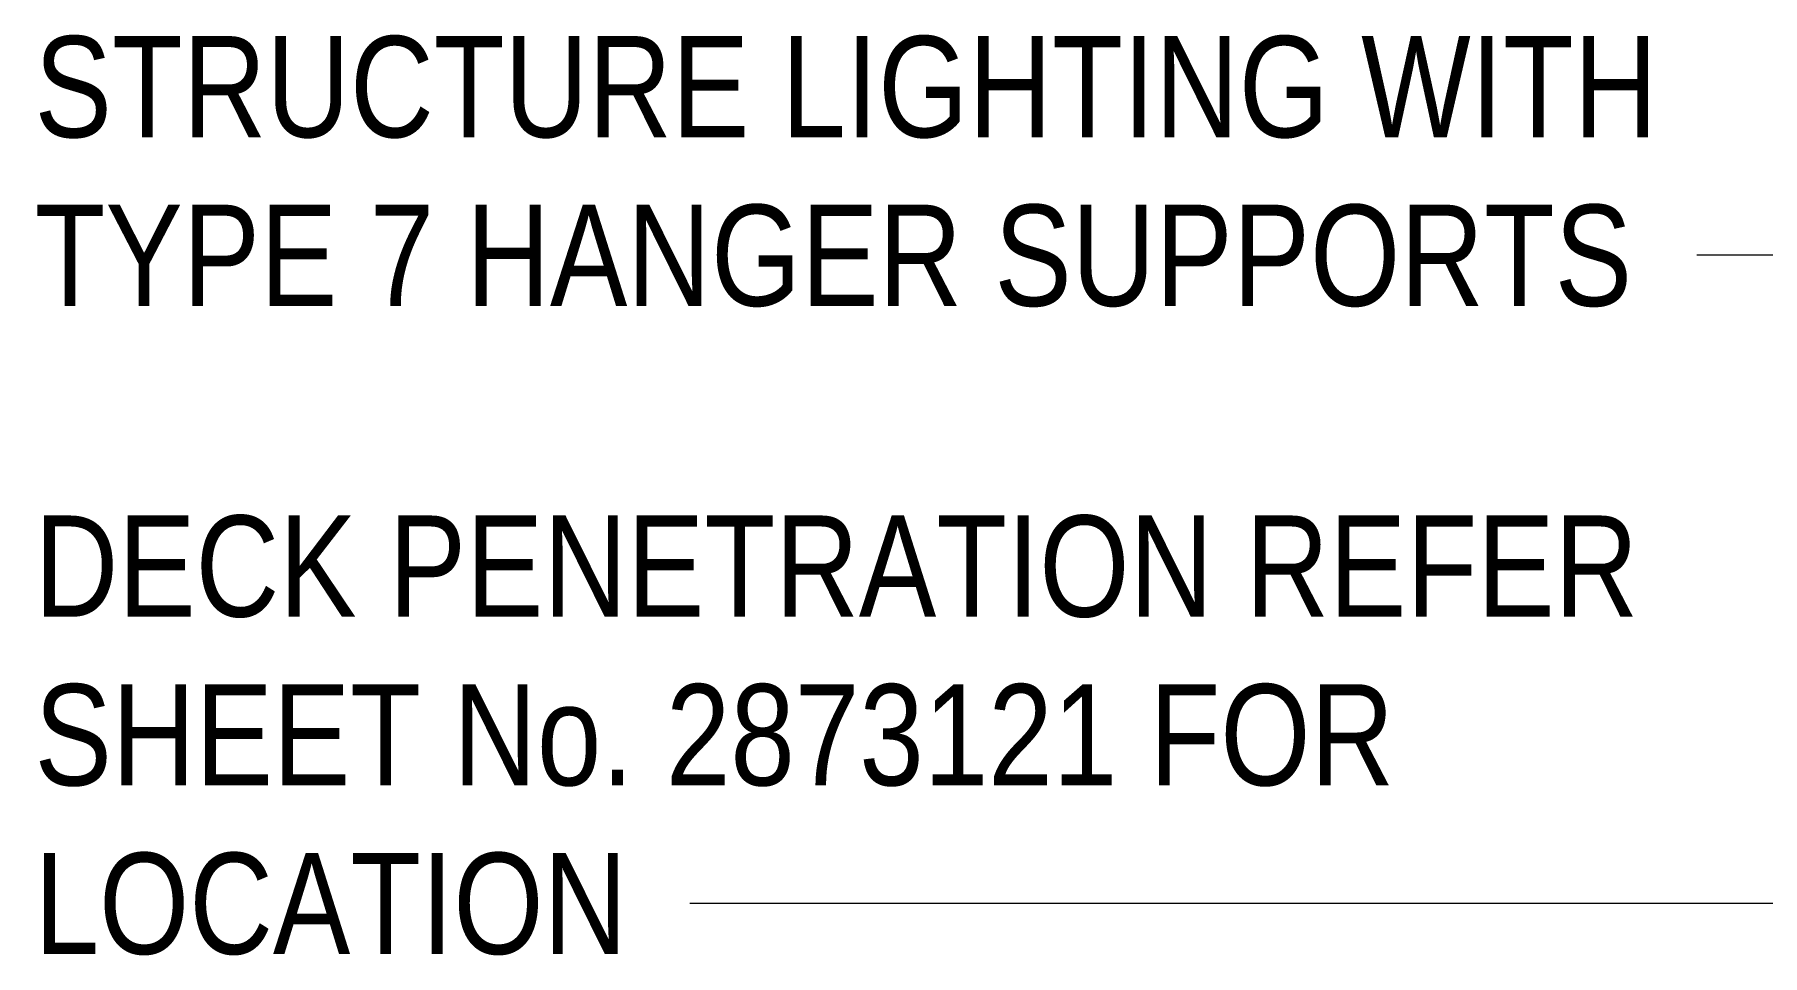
# Model space of a CAD drawing. Header units: metres. Extents: x 2 to 65, y 3 to 557.
# Drawn here: x 15.465 to 19.733, y 513.188 to 515.463 of the extents above; entities that cross this region are included whole.
import ezdxf

# ---------------------------------------------------------------- set-up
doc = ezdxf.new("R2010")
doc.units = ezdxf.units.M
doc.layers.add('G-ANNO-TEXT', color=7, linetype='Continuous', lineweight=9)
doc.styles.add('Arial Narrow_5', font='ARIALN.TTF', dxfattribs={"height": 0.25})

msp = doc.modelspace()

# ---------------------------------------------------------------- linework, layer by layer
at = {"layer": 'G-ANNO-TEXT'}
for p, q in [((20.4378, 514.9178), (19.5704, 514.9178)), ((20.4378, 513.3165), (17.0833, 513.3165))]:
    msp.add_line(p, q, dxfattribs=at)

# ---------------------------------------------------------------- texts
at = {"layer": 'G-ANNO-TEXT', "char_height": 0.25, "attachment_point": 1, "style": 'Arial Narrow_5', "bg_fill": 3, "box_fill_scale": 1, "bg_fill_color": 256, "bg_fill_true_color": 13158600, "bg_fill_transparency": 0}
for s, insert in [('STRUCTURE LIGHTING WITH ', (15.4649, 515.4595)), ('TYPE 7 HANGER SUPPORTS', (15.4649, 515.0428)), ('DECK PENETRATION REFER ', (15.4649, 514.275)), ('SHEET No. 2873121 FOR ', (15.4649, 513.8582)), ('LOCATION', (15.4649, 513.4415))]:
    msp.add_mtext(s, dxfattribs=dict(at, insert=insert))

doc.saveas('drawing.dxf')
